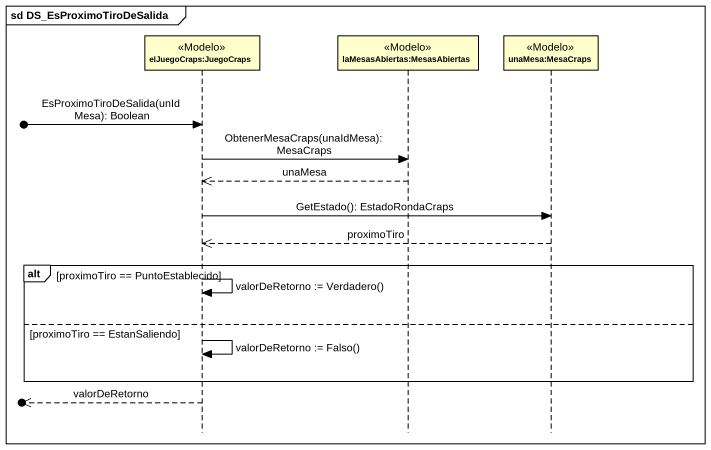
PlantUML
@startuml
mainframe sd DS_EsProximoTiroDeSalida
hide footbox
participant "elJuegoCraps:JuegoCraps" as elJuegoCraps_JuegoCraps <<Modelo>>
participant "laMesasAbiertas:MesasAbiertas" as laMesasAbiertas <<Modelo>>
participant "unaMesa:MesaCraps" as unaMesa_MesaCraps <<Modelo>>

[o-> elJuegoCraps_JuegoCraps : EsProximoTiroDeSalida(unIdMesa): Boolean
elJuegoCraps_JuegoCraps -> laMesasAbiertas : ObtenerMesaCraps(unaIdMesa): MesaCraps
laMesasAbiertas -->> elJuegoCraps_JuegoCraps : unaMesa
elJuegoCraps_JuegoCraps -> unaMesa_MesaCraps : GetEstado(): EstadoRondaCraps
unaMesa_MesaCraps -->> elJuegoCraps_JuegoCraps : proximoTiro
alt proximoTiro == PuntoEstablecido
  elJuegoCraps_JuegoCraps -> elJuegoCraps_JuegoCraps : valorDeRetorno := Verdadero()
else proximoTiro == EstanSaliendo
  elJuegoCraps_JuegoCraps -> elJuegoCraps_JuegoCraps : valorDeRetorno := Falso()
end
[o<<-- elJuegoCraps_JuegoCraps : valorDeRetorno
@enduml
